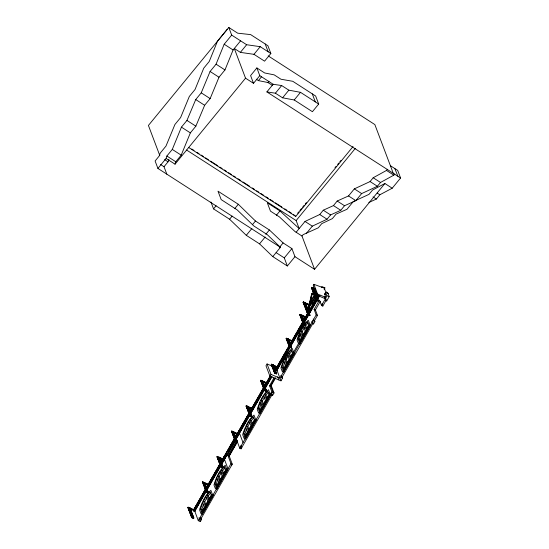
<?xml version="1.0" encoding="UTF-8"?>
<svg xmlns="http://www.w3.org/2000/svg" width="549" height="549" viewBox="0 0 549 549"><rect width="100%" height="100%" fill="white"/><g stroke="black" fill="none" stroke-linecap="round" stroke-linejoin="round"><path stroke-width="0.82" d="M308.064 309.375L311.702 293.797L315.332 291.553M307.831 310.892L309.142 305.251M309.519 303.645L311.77 293.983L316.08 291.313M308.25 311.063L309.561 305.429M310.123 303.014L312.189 294.154L313.623 293.262M200.502 508.827L202.67 502.767L204.338 507.166L201.648 511.853L200.502 508.827L201.792 509.362L202.368 510.879M201.792 509.362L203.48 504.394M214.858 483.765L217.027 477.712L218.687 482.111L216.004 486.798L214.858 483.765L216.148 484.307L216.718 485.824M216.148 484.307L217.836 479.339M243.591 433.6L245.76 427.547L247.427 431.946L244.737 436.633L243.591 433.6L244.881 434.142L245.746 436.414M244.881 434.142L246.57 429.174M258.119 408.243L260.288 402.191L261.948 406.589L259.265 411.276L258.119 408.243L259.409 408.785L259.979 410.302M259.409 408.785L261.098 403.817M281.822 366.862L283.991 360.81L285.652 365.209L282.968 369.896L281.822 366.862L283.112 367.405L283.689 368.921M283.112 367.405L284.801 362.436M297.922 338.754L300.09 332.694L301.758 337.1L299.068 341.787L297.922 338.754L299.219 339.296L300.077 341.567M299.219 339.296L300.9 334.327M312.656 305.443L312.052 303.837L312.292 302.979L315.387 296.693M157.92 168.433L166.114 158.441L166.869 156.026L172.29 149.424L181.438 127.142L186.948 120.43L195.732 99.554L201.236 92.836L210.089 71.48L216.066 64.185L224.184 44.229L231.678 35.088L228.789 27.45L217.431 41.305L209.244 61.467L203.741 68.179L195.046 89.494L189.33 96.459L180.6 117.575L174.918 124.506L165.99 146.068L160.335 152.965L159.141 156.074L155.113 160.994L157.92 168.433L280.436 247.325L272.812 256.623L259.547 243.859L246.288 235.322L229.585 219.223L213.547 208.894L210.946 202.018M166.114 158.441L175.028 164.178L175.783 161.77L181.197 155.161L190.352 132.885L195.856 126.167L204.647 105.291L210.15 98.58L218.996 77.217L224.973 69.929L233.092 49.973L240.586 40.832M166.834 174.177L164.021 166.731L168.056 161.811L168.948 159.484M299.479 336.688L300.262 334.664M313.898 302.609L315.641 298.869M203.425 501.168L206.088 496.516L207.817 501.086L205.154 505.739L203.425 501.168L204.715 501.711L206.156 505.519M204.715 501.711L206.946 497.703M217.781 476.113L220.444 471.461L222.173 476.031L219.504 480.684L217.781 476.113L219.072 476.656L220.506 480.457M219.072 476.656L221.302 472.648M246.515 425.949L249.177 421.296L250.907 425.866L248.244 430.519L246.515 425.949L247.805 426.484L248.958 429.531M247.805 426.484L250.035 422.483M261.043 400.592L263.705 395.939L265.435 400.509L262.765 405.162L261.043 400.592L262.333 401.127L263.486 404.174M262.333 401.127L264.563 397.126M284.746 359.211L287.408 354.558L289.138 359.128L286.468 363.781L284.746 359.211L286.036 359.746L287.189 362.793M286.036 359.746L288.266 355.745M300.845 331.102L303.515 326.449L305.237 331.02L302.574 335.672L300.845 331.102L302.135 331.637L303.288 334.684M302.135 331.637L304.366 327.636M303.213 302.451L303.46 302.012L305.148 302.719L309.849 315.153L309.602 315.593L307.907 314.886L303.082 302.355L303.329 301.923L305.244 302.725L309.979 315.25L309.725 315.682L307.811 314.879L308.058 314.447L303.329 301.923M311.448 287.751L311.695 287.319L313.609 288.115L318.345 300.639L318.097 301.072L316.176 300.276L311.448 287.751L313.362 288.554L313.609 288.115M311.825 287.408L311.578 287.841L316.272 300.276L317.967 300.982L318.214 300.55L313.513 288.115L311.825 287.408L316.526 299.843L316.272 300.276M325.543 291.498L324.26 288.101L313.911 284.334L313.232 285.521L316.89 295.197L325.406 298.759L321.529 305.532L322.819 306.067L325.921 300.646L324.761 297.565M305.148 302.719L304.901 303.151L309.602 315.593M313.513 288.115L313.266 288.548L318.097 301.072M189.734 508.436L190.078 508.01L193.845 517.981L193.598 518.414L191.683 517.611L187.916 507.64L188.163 507.207L193.776 509.63M204.53 482.612L208.263 492.494L208.016 492.927L206.321 492.227L202.457 482.248L202.705 481.816L208.325 484.239M219.072 457.221L222.805 467.103L222.558 467.535L218.825 457.653L219.168 457.221L222.935 467.192L222.688 467.624L220.773 466.828L217.006 456.857L217.253 456.425L222.867 458.847M231.795 431.356L233.483 432.063L237.23 442.233L235.315 441.437L231.548 431.466L231.795 431.034L233.716 431.83L237.484 441.801L235.562 441.005L231.795 431.034M248.162 406.438L252.025 416.41L251.778 416.842L249.864 416.046L246.096 406.075L246.343 405.642L248.258 406.438L247.915 406.871L246.227 406.164L246.474 405.732L250.207 415.614L249.96 416.046L246.227 406.164M260.638 380.683L260.892 380.251L262.806 381.047L266.574 391.018L266.327 391.451L264.405 390.655L260.638 380.683L266.258 383.106M305.244 302.725L304.997 303.158L303.082 302.355M305.031 303.254L305.278 302.822L309.423 304.551M313.397 288.65L313.644 288.211L315.03 288.788M188.293 507.297L188.046 507.729L191.779 517.618L193.468 518.318L193.715 517.885L189.981 508.003M202.588 482.338L202.835 481.905L206.575 491.794L206.321 492.227M235.13 440.682L231.678 431.555L231.925 431.123L235.665 441.005L237.353 441.712L237.106 442.144L233.654 433.024M274.795 370.005L273.059 365.414L271.371 364.708L271.618 364.275L274.795 372.689L274.548 373.121L271.24 364.618L271.487 364.186L273.402 364.989L276.614 373.485L276.367 373.917L274.452 373.121L274.699 372.689L271.487 364.186M286.249 338.726L286.496 338.294L289.68 346.707L289.433 347.14L286.125 338.637L286.372 338.205L288.287 339.007L291.498 347.503L291.251 347.936L289.337 347.14L289.584 346.707L286.372 338.205M301.703 315.579L301.95 315.147L305.162 323.649L304.915 324.082L303 323.279L299.788 314.776L300.035 314.344L305.656 316.773M300.166 314.44L299.919 314.872L303.096 323.286L304.784 323.985L305.038 323.553L301.854 315.14L304.901 323.793M204.276 483.045L204.626 482.619L208.394 492.583L208.14 493.023L206.225 492.22L206.472 491.787L202.705 481.816M233.716 431.83L233.366 432.262L231.678 431.555M262.456 381.48L262.806 381.047M190.112 508.106L189.865 508.539L187.916 507.64M204.66 482.708L204.413 483.147L208.078 484.671M218.955 457.749L219.202 457.317M233.503 432.358L233.75 431.926L237.415 433.456M262.594 381.576L262.841 381.143L266.505 382.674M205.45 485.886L204.798 483.079L208.936 484.808M273.059 365.414L273.306 364.982L276.483 373.395L276.236 373.828L275.372 371.536M273.402 364.989L273.155 365.421L271.24 364.618M292.356 341.629L288.211 339.9L288.458 339.467L293.29 341.485L293.152 341.114L288.321 339.104L288.074 339.536L288.287 339.007M273.189 365.517L273.436 365.078L278.412 367.466M301.744 315.675L301.991 315.243M306.555 307.275L306.802 306.843L310.466 308.373M314.92 292.672L315.167 292.24M273.333 365.881L273.58 365.449L277.719 367.178M314.447 294.655L308.613 304.839L308.826 305.409L309.993 305.896L316.663 294.25M308.826 305.409L314.659 295.225M311.029 303.144L312.326 300.969M309.561 304.915L305.416 303.185L305.169 303.618L310.041 305.724L316.601 294.271M269.936 376.223L270.986 374.397L267.04 363.96L265.991 365.778L269.936 376.223L280.971 380.828L282.563 378.055L281.98 376.511M219.861 464.015L193.365 510.268L193.577 510.838L194.744 511.318L206.101 491.499M220.705 462.546L249.109 412.958M249.953 411.489L270.183 376.168M219.792 464.221L193.461 510.193L193.632 510.652L194.758 511.119L206.225 491.101M220.643 462.738L221.92 460.515L223.217 461.441L221.515 464.413M236.578 434.925L238.945 430.787L240.242 431.72L237.875 435.858L236.578 434.925L237.696 435.391M248.855 413.479L239.083 430.54L239.261 431.006L240.387 431.473L264.179 389.934M250.131 411.256L270.527 375.653M194.916 508.086L196.192 505.855M197.043 504.366L200.028 499.165M200.879 497.682L205.559 489.509M206.836 487.279L213.225 476.134M214.076 474.645L220.032 464.241M220.883 462.752L226.414 453.097M227.265 451.607L234.505 438.974M235.782 436.743L248.978 413.706M250.255 411.482L254.935 403.302M255.786 401.82L256.644 400.331M257.495 398.849L258.771 396.618M259.622 395.129L263.877 387.697M265.153 385.473L270.561 376.058M194.95 508.216L196.213 506.006M197.057 504.538L197.901 503.062M198.745 501.587L201.696 496.433M202.54 494.965L205.072 490.545M208.023 485.391L208.867 483.916M209.711 482.447L212.662 477.294M213.506 475.818L216.038 471.399M216.876 469.93L217.72 468.455M218.989 466.245L219.833 464.777M222.359 460.357L223.628 458.147M224.054 457.406L226.6 452.959M227.849 450.784L228.679 449.329M229.509 447.881L230.34 446.426M231.17 444.978L234.08 439.9M235.741 436.997L236.99 434.822M239.913 429.716L242.864 424.562M243.708 423.094L246.24 418.674M247.077 417.206L247.922 415.737M250.872 410.583L251.717 409.115M252.561 407.639L257.2 399.548M258.037 398.073L258.881 396.604M259.725 395.129L260.988 392.926M261.832 391.451L262.676 389.982M265.201 385.57L266.045 384.094M316.89 295.197L317.569 294.017L313.911 284.334M193.577 510.838L205.779 489.543M206.376 488.411L234.601 439.221M235.37 437.8L249.321 413.527M249.884 412.457L263.904 387.985M264.494 387.038L270.815 376.003M321.405 287.69L321.947 286.557L324.905 287.882L324.322 288.904M201.682 498.272L203.082 495.829M203.363 495.335L204.207 493.867M207.748 487.677L209.67 484.321M210.514 482.852L211.358 481.384M214.975 475.07L216.244 472.847M217.095 471.365L217.946 469.875M218.797 468.393L219.641 466.911M221.446 463.768L222.29 462.299M223.127 460.831L223.917 459.458M229.702 449.363L230.532 447.902M231.355 446.467L232.206 444.978M238.486 434.026L239.323 432.564M240.16 431.102L240.997 429.634M242.335 427.3L243.186 425.818M243.948 424.48L246.48 420.067M251.119 411.976L252.533 409.499M253.384 408.017L254.228 406.534M259.327 397.634L260.178 396.145M262.072 392.844L262.916 391.375M268.681 381.315L269.525 379.833M289.076 345.616L275.577 369.196L275.79 369.758L289.46 345.801M289.92 344.148L302.904 321.563M303.425 320.568L315.984 298.649M316.787 297.332L318.056 295.033M276.524 369.106L276.072 368.839L287.875 348.238M290.4 343.825L295.039 335.734M295.884 334.259L296.721 332.79M297.565 331.322L302.623 322.489M303.885 320.28L307.68 313.664M207.076 489.619L220.671 465.895M225.179 458.01L223.882 457.077L222.057 460.268L222.235 460.728L223.354 461.201L225.179 458.01L225.008 457.55M235.253 440.435L225.323 457.763L224.198 457.296L224.026 456.83L236.434 435.172L237.731 436.105L236.077 438.994M265.03 388.452L271.824 376.587M276.106 368.935L276.957 367.459M277.801 365.977L280.765 360.81M281.61 359.334L286.262 351.209M287.113 349.727L287.957 348.251M290.922 343.084L291.766 341.602M292.61 340.126L297.27 332.001M298.114 330.525L298.958 329.043M299.802 327.568L301.072 325.351M301.923 323.876L302.767 322.4M304.036 320.184L307.845 313.534M206.946 490.031L220.822 465.799M221.666 464.33L235.349 440.435M236.187 438.974L264.398 389.735M265.242 388.26L271.981 376.49M290.14 344.71L302.794 322.613M303.933 320.541L307.859 313.774M316.197 299.219L309.149 311.523L308.936 310.954L310.295 312.045L309.039 311.626L308.867 311.166L310.164 312.1M316.965 297.798L318.269 295.602M191.683 517.611L191.93 517.179L193.845 517.981M220.773 466.828L221.021 466.396L222.935 467.192M235.315 441.437L235.562 441.005M249.864 416.046L250.111 415.614L252.025 416.41M264.405 390.655L264.659 390.222L266.574 391.018M303 323.279L303.247 322.846L305.162 323.649M316.176 300.276L316.43 299.843L318.345 300.639M191.779 517.618L192.026 517.185L188.163 507.207M221.117 466.396L220.87 466.835L217.136 456.946L217.383 456.514L221.117 466.396L222.805 467.103M235.411 441.437L235.665 441.005M303.096 323.286L303.343 322.853L300.035 314.344M307.907 314.886L308.154 314.453L303.46 302.012M278.007 367.466L278.851 365.998M280.196 363.644L281.047 362.155M283.071 358.627L284.883 355.471M285.178 354.949L286.022 353.474M291.265 344.326L292.116 342.837M293.392 340.606L295.307 337.264M297.222 333.922L298.073 332.433M299.953 329.16L300.797 327.691M301.641 326.216L302.485 324.74M304.455 321.295L305.731 319.065M311.009 309.945L311.825 308.524M312.587 307.097L313.458 305.669M314.275 304.242L315.908 301.387M317.548 298.532L318.393 296.968M236.29 440.95L227.931 455.546L229.221 456.082L232.268 464.145L200.728 519.203L201.524 519.532L200.364 521.55L198.285 520.678L194.586 510.659M275.667 369.113L276.971 370.047L303.782 323.244M304.633 321.755L308.463 315.071M309.313 313.582L316.903 300.427M317.72 298.999L319.765 295.431M290.037 347.407L276.957 370.246L275.77 369.71M290.881 345.939L308.607 314.996M309.451 313.52L316.951 300.427M317.775 298.979L319.854 295.362M324.061 289.172L324.905 287.882M228.761 455.896L236.708 442.027M229.098 455.883L237.189 441.746M251.895 416.32L251.648 416.753L250.214 412.951M291.121 347.846L291.368 347.414L288.191 339.001L287.944 339.433L289.961 344.786M229.221 456.082L237.587 441.485M270.938 392.72L271.83 395.081L272.62 395.417L274.026 392.954L271.947 392.082L269.532 385.7L274.026 377.856M311.866 321.35L312.738 323.663L313.534 323.992L314.886 321.632L314.097 321.302L317.473 315.401L316.183 314.865L314.117 309.41L319.47 300.077L321.529 305.532M285.713 359.156L286.557 357.674M270.369 386.043L274.864 378.199M273.237 392.624L270.822 386.235L275.728 377.678M317.473 315.401L315.407 309.952L320.348 301.332M325.55 294.147L324.534 294.264L325.626 292.349L326.531 291.993L328.309 293.557L326.648 292.24L325.893 292.542L324.802 294.449L325.962 297.517L326.964 295.767L325.804 292.699L326.648 292.24M226.655 469.024L215.4 488.679L213.98 484.932C216.121 477.719 219.277 470.143 225.241 465.284L226.655 469.024L227.945 469.567L216.69 489.214L216.231 489.022L227.485 469.374M269.916 393.503L258.661 413.157L257.241 409.41C259.382 402.197 262.539 394.621 268.502 389.763L269.916 393.503L271.206 394.045L259.952 413.692L259.492 413.5L270.746 393.853M255.807 419.937L244.964 438.857L245.424 439.049L256.678 419.402L256.225 419.21M294.449 352.472L283.195 372.119L283.655 372.311L294.909 352.664L293.619 352.122L292.205 348.382C286.242 353.24 283.085 360.817 280.951 368.029L282.364 371.776L309.718 324.013L308.305 320.273C302.341 325.132 299.184 332.708 297.05 339.92L298.464 343.66M310.137 325.09L299.301 344.01L299.754 344.202L311.009 324.548L310.556 324.363M325.921 300.646L326.717 300.976L329.174 296.686L328.137 293.55M207.241 504.895L208.03 503.508M211.077 498.19L211.845 496.852M217.679 486.668L218.447 485.33M222.784 477.754L223.464 476.573M225.049 473.801L224.397 475.455L226.963 470.452L225.811 472.463M247.18 435.165L248.718 432.482L246.027 437.169M251.119 428.282L249.651 431.37L252.314 426.717M253.782 423.636L255.319 420.959M261.324 410.474L260.672 412.127L263.239 407.125M264.851 404.311L265.647 402.925M284.643 369.765L285.411 368.427M292.013 356.898L291.361 358.552L294.044 353.865M292.782 355.56L293.928 353.549M301.511 340.318L303.048 337.635M304.661 334.821L303.981 336.523L306.644 331.871M308.113 328.789L309.65 326.113M198.285 520.678L230.978 463.61L227.245 453.735M271.83 395.081L241.045 448.821L239.755 448.279L271.947 392.082M316.183 314.865L279.935 378.137L270.986 374.397M206.561 506.59L209.107 501.628M210.041 500.51L212.731 495.822M223.58 476.882L220.794 481.219M264.179 406.013L266.725 401.045M267.658 399.933L270.225 394.93M290.545 359.979L287.765 364.316M303.165 337.951L300.358 342.322M307.852 329.771L310.034 325.44M282.563 378.055L281.774 377.726L312.738 323.663M267.322 381.884L269.861 377.458M275.536 367.411L275.763 367.02L277.218 367.624M275.577 367.521L275.763 367.02M316.677 297.229L318.18 295.492M304.393 325.193L307.598 321.872L308.744 324.905L306.054 329.592L304.393 325.193L305.683 325.729L307.069 329.393M305.683 325.729L308.078 323.018M288.294 353.302L291.492 349.981L292.638 353.014L289.954 357.701L288.294 353.302L289.584 353.837L290.689 356.775M289.584 353.837L291.979 351.134M264.584 394.683L267.788 391.362L268.935 394.395L266.251 399.082L264.584 394.683L265.881 395.218L266.986 398.155M265.881 395.218L268.276 392.514M250.063 420.04L253.267 416.718L254.413 419.752L251.723 424.439L250.063 420.04L251.353 420.575L252.465 423.512M251.353 420.575L253.748 417.871M221.322 470.205L224.527 466.883L225.673 469.917L222.99 474.604L221.322 470.205L222.619 470.74L223.724 473.677M222.619 470.74L225.015 468.036M206.973 495.26L210.178 491.938L211.324 494.972L208.634 499.659L206.973 495.26L208.263 495.802L209.375 498.732M208.263 495.802L210.658 493.091M227.128 29.454L148.422 125.447L159.821 155.614M240.366 52.375L246.638 44.73L260.226 46.679L270.849 53.514L264.577 61.165L253.954 54.324L240.366 52.375L234.313 48.477L245.54 78.178L253.514 83.318L259.787 75.666L256.87 67.939L250.598 75.59L253.514 83.318M253.954 54.324L260.226 46.679M175.028 164.178L245.54 78.178M256.266 79.241L258.394 80.607L261.53 76.785M258.394 80.607L267.912 82.515L268.955 81.238M266.869 91.916L273.141 84.265L281.678 85.548L288.849 90.166L300.488 92.328L318.688 104.049L312.415 111.694L294.216 99.98L282.577 97.811L275.406 93.2L266.869 91.916L400.578 178.013L392.206 188.218L379.853 194.771L376.353 199.047L368.832 202.519M275.406 93.2L281.678 85.548M282.577 97.811L288.849 90.166M294.216 99.98L300.488 92.328M213.547 208.894L216.086 205.793M234.752 208.606L238.307 204.269L255.457 221L269.381 229.969L283.112 242.926L291.91 248.594L294.971 256.685L314.556 269.298L384.89 183.51L392.206 188.218M229.585 219.223L232.131 216.128M252.41 224.719L255.457 221M246.288 235.322L251.881 228.501M276.408 215.283L279.956 210.946L299.164 228.562L296.144 220.568L186.612 150.042M265.826 234.306L269.381 229.969M259.547 243.859L265.14 237.038M297.695 213.184L298.78 211.866M299.857 210.548L301.483 208.572M302.561 207.254L304.18 205.278M305.265 203.96L306.342 202.643M334.986 167.706L336.063 166.388M337.683 164.412L338.767 163.094M339.845 161.777L340.929 160.459M188.485 147.338L295.76 216.416L353.041 146.549M296.144 220.568L355.306 148.408M279.551 247.27L283.112 242.926M296.124 232.275L304.997 221.446L319.744 214.522L323.272 210.212L333.463 205.594L337.203 201.03L348.533 195.945L354.331 188.87L370.081 181.561L373.196 177.752L386.503 170.444L387.477 169.264M314.556 269.298L301.984 236.029L303.11 234.656L318.331 227.801L321.748 223.635L332.371 218.612L336.05 214.124L346.975 209.286L353.247 201.634L369.038 194.332L372.538 190.064L384.89 183.51M294.971 256.685L287.34 265.984L284.286 257.893L291.91 248.594M306.369 233.407L312.312 226.154L327.06 219.229L330.587 214.92L340.778 210.301L344.518 205.738L355.848 200.653L361.647 193.584L377.396 186.269L380.519 182.467L393.818 175.158L394.793 173.971M315.908 296L316.89 294.957M324.534 294.264L325.433 293.907M315.167 289.158L313.788 288.582L313.534 289.014L315.606 289.879M326.964 295.767L329.174 296.686M316.684 293.18L315.304 292.603L315.057 293.036L316.437 293.612M317.569 294.017L325.962 297.517M311.77 293.983L312.189 294.154M312.052 303.837L313.342 304.379M312.086 303.933L313.376 304.469M303.322 302.252L305.031 302.918L309.732 315.352L308.023 314.687L303.343 302.211M306.411 303.83L308.483 304.695M314.117 309.41L315.407 309.952M311.077 308.936L306.939 307.207L306.692 307.646L311.523 309.657L311.386 309.293M307.282 307.584L310.219 308.806M308.915 310.995L310.254 312.031M309.108 311.509L310.315 312.01M308.058 314.447L309.979 315.25M301.744 315.339L300.029 314.673L303.213 323.087L304.921 323.752M306.267 317.336L302.128 315.606L301.881 316.039L306.019 317.768M299.788 314.776L301.065 315.311M302.472 315.977L305.409 317.205M286.365 338.534L288.053 339.234M286.125 338.637L288.04 339.44M288.808 339.838L291.739 341.066M289.584 346.707L291.498 347.503M291.258 347.613L289.543 346.947L286.386 338.493L288.074 339.2L291.231 347.647M271.501 364.474L273.196 365.181L276.353 373.629L274.658 372.929L271.501 364.474L273.169 365.215M273.924 365.819L276.854 367.041M274.02 366.169L277.471 367.61M275.804 367.13L277.259 367.741M267.04 363.96L271.693 365.902M274.026 366.876L275.989 367.7L276.49 369.01L276.072 368.839M274.795 372.689L276.483 373.395M274.699 372.689L276.614 373.485M274.685 372.888L276.373 373.594M260.885 380.574L262.573 381.281L266.327 391.451M267.123 383.243L262.978 381.514L262.731 381.946L266.869 383.676M269.532 385.7L270.822 386.235M251.957 408.065L246.096 406.075M246.357 405.931L248.052 406.631L251.765 416.554L250.07 415.854L246.336 405.965L248.024 406.672M249.514 407.578L251.71 408.497M252.327 409.067L248.182 407.337L248.436 406.905L253.267 408.923L253.123 408.552M239.186 431.13L240.373 431.672L240.133 431.137M238.026 434.026L233.888 432.296L233.641 432.729L238.472 434.746L238.335 434.376M231.548 431.466L233.462 432.262M234.965 432.976L237.168 433.888M236.674 435.515L237.861 436.057L237.628 435.522M235.548 441.204L237.237 441.911L233.503 432.029L231.815 431.322L235.528 441.245L237.216 441.945M224.129 457.427L225.31 457.962L225.117 457.447L225.268 457.948M217.006 456.857L218.921 457.66M219.689 458.058L222.619 459.28M223.237 459.849L219.092 458.12L219.346 457.688L224.177 459.705L224.033 459.335M230.978 463.61L232.268 464.145M222.674 467.343L220.979 466.636L217.246 456.747L218.962 457.42L222.674 467.343L221.007 466.595L217.253 456.425M202.705 482.146L204.413 482.811L208.126 492.734M202.457 482.248L204.372 483.051M204.551 483.511L208.002 484.952M206.472 491.787L208.394 492.583M208.146 492.693L206.438 492.028L202.725 482.104M191.333 509.149L193.529 510.069M195.142 511.037L190.002 508.902L190.256 508.47L195.087 510.488L194.943 510.117M193.564 510.783L194.73 511.27M228.789 27.45L237.703 33.187L250.639 34.601L267.905 45.725L270.849 53.514M268.2 55.902L374.85 124.575L393.262 173.299M231.678 35.088L246.638 44.73M224.184 44.229L233.092 49.973M256.87 67.939L264.666 72.962L274.177 74.863L280.978 79.241L292.747 81.286L315.661 96.041L318.688 104.049M259.787 75.666L273.141 84.265M267.912 82.515L272.668 85.575M390.394 165.709L397.709 170.416L400.578 178.013M386.503 170.444L393.818 175.158M216.066 64.185L224.973 69.929M210.089 71.48L218.996 77.217M373.196 177.752L380.519 182.467M370.081 181.561L377.396 186.269M377.197 193.056L379.853 194.771M373.025 196.906L376.353 199.047M354.331 188.87L361.647 193.584M201.236 92.836L210.15 98.58M348.533 195.945L355.848 200.653M195.732 99.554L204.647 105.291M337.203 201.03L344.518 205.738M333.463 205.594L340.778 210.301M186.948 120.43L195.856 126.167M323.272 210.212L330.587 214.92M319.744 214.522L327.06 219.229M181.438 127.142L190.352 132.885M304.997 221.446L312.312 226.154M191.862 149.067L194.023 150.46M196.899 152.313L199.061 153.699M201.222 155.093L203.384 156.486M205.539 157.872L208.421 159.732M210.583 161.118L217.781 165.757M219.943 167.143L222.098 168.536M224.26 169.929L226.421 171.315M228.583 172.709L231.458 174.561M233.62 175.954L235.782 177.348M237.937 178.734L240.819 180.594M242.981 181.98L249.459 186.152M252.341 188.005L254.496 189.398M256.658 190.791L258.819 192.177M260.981 193.571L263.856 195.423M266.018 196.817L268.18 198.21M270.334 199.596L273.217 201.449M275.378 202.842L281.857 207.014M284.739 208.867L286.894 210.26M289.055 211.653L291.217 213.039M293.379 214.433L295.76 216.416M279.956 210.946L267.329 202.821L270.479 211.152L279.489 216.951L294.93 231.479L301.984 236.029M172.29 149.424L181.197 155.161M166.869 156.026L175.783 161.77M238.307 204.269L217.994 191.189L221.172 199.596L237.216 209.924L253.919 226.023L267.171 234.56L280.436 247.325M164.631 159.608L168.056 161.811M160.596 164.522L164.021 166.731M276.161 252.664L284.286 257.893M272.812 256.623L287.34 265.984M326.552 292.397L328.041 293.708M394.827 168.564L397.901 176.291M312.292 93.872L315.318 101.881M265.201 43.982L268.145 51.778M324.967 296.35L326.717 300.976M324.507 296.378L325.406 298.759M321.934 303.727L322.819 306.067M311.695 287.319L316.409 300.042M310.247 305.203L310.11 304.839L310.041 305.724M311.633 308.861L311.77 309.224M309.739 305.306L309.952 305.875M308.703 304.77L308.874 305.237M314.303 320.088L314.886 321.632M313.218 318.99L314.097 321.302M312.367 320.904L313.534 323.992M305.011 302.959L309.711 315.394M306.822 317.26L306.96 317.624M306.568 317.693L306.713 318.056M301.607 315.572L304.915 324.082M292.905 341.547L293.042 341.917M288.486 340.634L291.251 347.936M286.942 365.744L284.258 370.438M278.02 367.528L278.158 367.899M280.896 375.413L281.774 377.726M276.792 369.587L276.971 370.047M276.744 369.683L280.971 380.828M277.684 376.765L278.892 379.963M273.608 366.615L276.367 373.917M271.055 385.075L274.026 392.954M271.426 392.261L272.62 395.417M267.672 383.161L267.809 383.525M262.745 382.241L266.196 391.362L266.443 390.929L262.71 381.047L261.015 380.34L260.768 380.773L264.501 390.655L264.755 390.222L260.892 380.251M252.876 408.984L253.014 409.355M255.704 420.287L253.014 424.974M249.383 410.508L251.778 416.842M248.491 408.387L249.349 410.673M246.343 405.642L250.097 415.813M240.208 431.006L240.387 431.473M238.993 430.615L239.206 431.185M239.35 432.845L243.029 442.569M238.582 433.943L238.719 434.314M237.559 435.638L237.731 436.105M240.942 445.356L241.773 447.552M236.482 435L236.694 435.57M240.215 446.618L241.045 448.821M233.62 431.83L239.755 448.279M231.239 463.507L231.795 464.976M223.93 456.912L224.143 457.475M224.328 459.074L228 468.798M223.786 459.767L223.923 460.137M223.182 460.735L223.354 461.201M223.107 460.865L223.347 461.4L221.968 460.343M220.293 461.29L221.789 465.25M219.977 482.646L217.294 487.34M209.492 484.726L209.629 485.096M206.047 487.471L208.14 493.023M204.564 483.806L206.005 487.608M206.575 489.125L208.016 492.927M205.628 507.708L202.938 512.395M200.934 517.975L201.524 519.532M200.145 517.645L200.728 519.203M198.951 517.81L200.364 521.55M194.696 510.549L194.833 510.92M190.311 509.959L193.598 518.414M188.177 507.496L191.917 517.378M200.124 508.168L199.63 509.994L201.044 513.734L212.298 494.086L210.885 490.339C205.34 494.745 202.423 501.649 200.124 508.168M243.214 432.941L242.72 434.767L244.133 438.507L255.388 418.86L253.974 415.119C248.429 419.518 245.513 426.429 243.214 432.941M213.136 494.429L201.874 514.084L202.334 514.276L213.588 494.622L213.136 494.429M313.404 288.314L311.688 287.642L316.389 300.083L318.097 300.749L313.404 288.314M310.192 311.372L309.025 310.885L310.363 311.839L310.192 311.372M262.594 381.239L260.905 380.539L264.618 390.456L266.327 391.128L262.594 381.239M189.872 508.202L188.156 507.537L191.889 517.419L193.605 518.084L189.872 508.202"/></g></svg>
